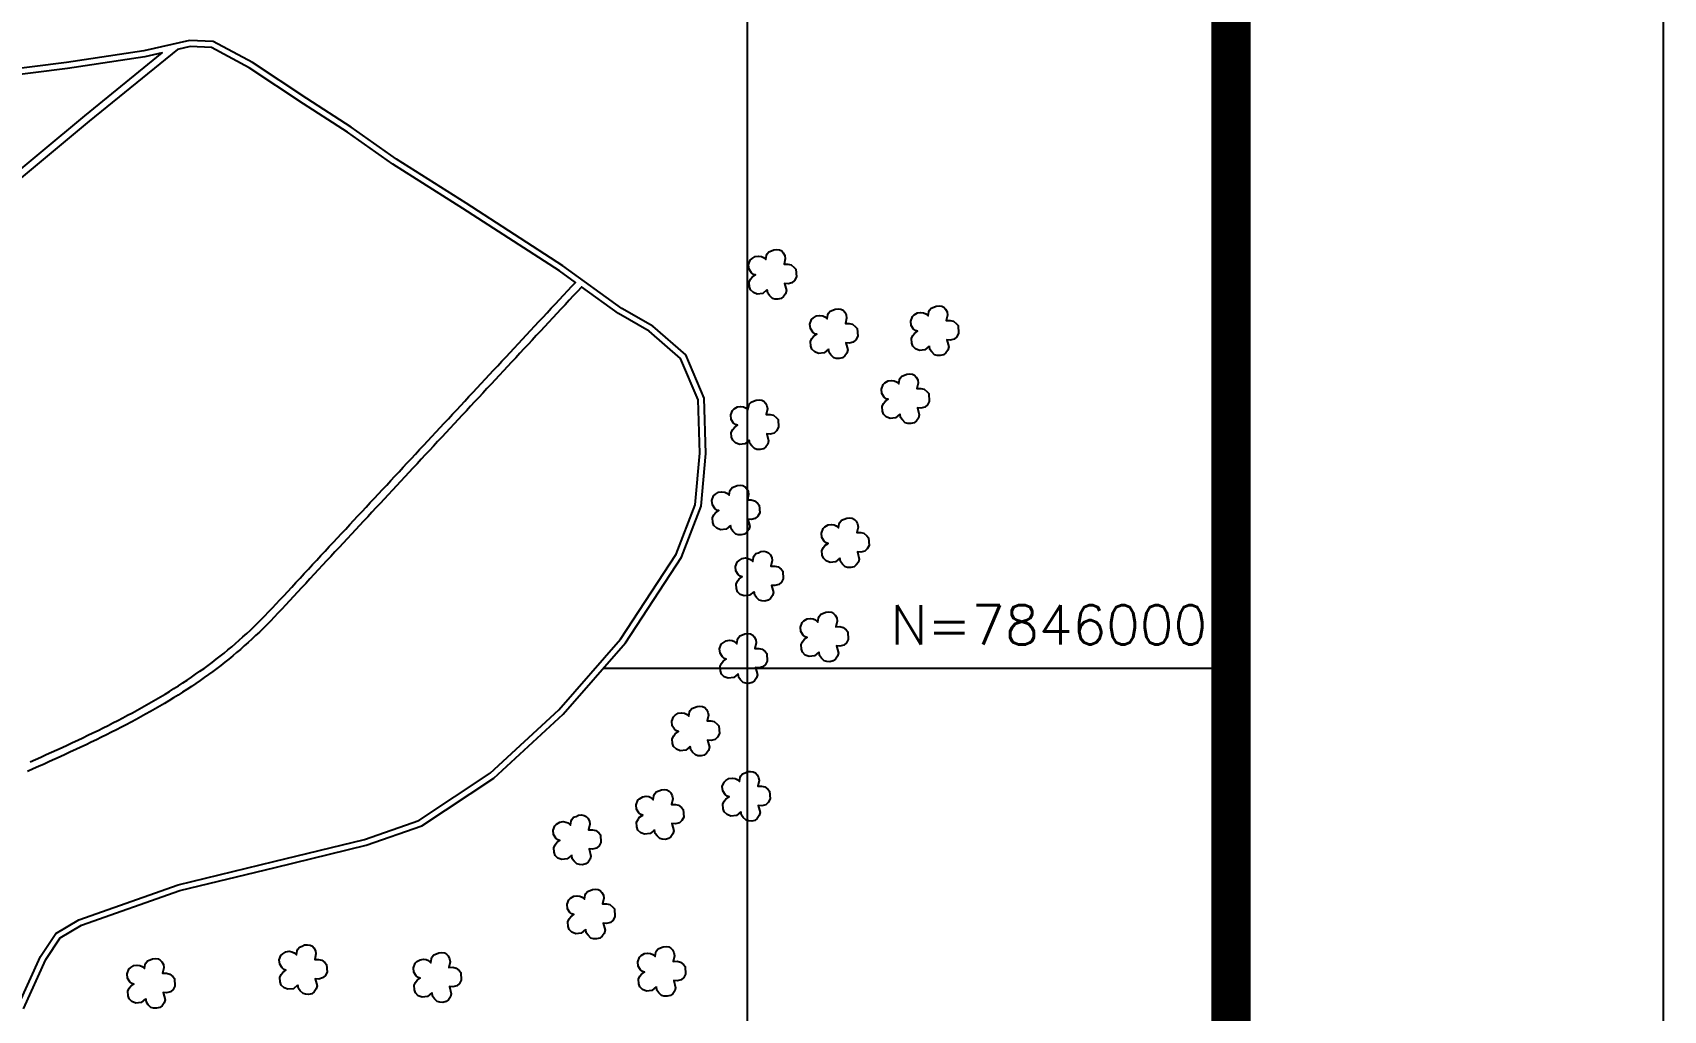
# Model space of a CAD drawing. Extents: x 736225 to 741536, y 7840815 to 7848326.
# Drawn here: x 740582 to 741536, y 7845800 to 7846371 of the extents above; entities that cross this region are included whole.
import ezdxf
from ezdxf.enums import TextEntityAlignment as Align

# ---------------------------------------------------------------- set-up
doc = ezdxf.new("R2010")
doc.units = 0
doc.header["$LTSCALE"] = 0.6
doc.linetypes.add('CONTINUO', pattern=[0])
doc.linetypes.add('LIN0', pattern=[0])
for name, color, linetype in [('0114001311', 1, 'Continuous'), ('0114001311022', 5, 'Continuous'), ('0114001311024', 5, 'Continuous'), ('0114001311025', 5, 'Continuous'), ('_SIMBOLO ARVORE', 118, 'Continuous'), ('MALHA', 8, 'Continuous'), ('TG', 7, 'LIN0')]:
    doc.layers.add(name, color=color, linetype=linetype)
doc.styles.add('AGROCAD', font='romans.shx')

# ---------------------------------------------------------------- blocks, each defined once
blk = doc.blocks.new('coordf')
at = {"layer": 'MALHA', "linetype": 'Continuous', "style": 'AGROCAD'}
blk.add_attdef('COORDF', text='', height=10, dxfattribs=at).set_placement((-6, 6), align=Align.RIGHT)

msp = doc.modelspace()

# ---------------------------------------------------------------- linework, layer by layer
at = {"layer": '0114001311'}
msp.add_lwpolyline([(740576.63, 7845800.79), (740589.72, 7845829.79), (740598.06, 7845842.3), (740610.51, 7845849.68), (740668.1, 7845869.94), (740723.84, 7845883.4), (740776.96, 7845896.47), (740809.47, 7845907.77), (740851.71, 7845935.7), (740892.26, 7845973.09), (740928.63, 7846014.73), (740961.37, 7846064.89), (740972.96, 7846094.7), (740975.64, 7846125.51), (740974.68, 7846157.71), (740963.81, 7846183.09), (740944.65, 7846199.85), (740926.5, 7846210.29), (740891.97, 7846235.21), (740835.41, 7846271.71), (740794.61, 7846297.57), (740768.13, 7846316.26), (740742.25, 7846332.94), (740710.47, 7846353.93), (740687.51, 7846366.25), (740673.7, 7846366.93), (740646.92, 7846360.77), (740601.74, 7846354.01), (740488.87, 7846339.78)], dxfattribs=at)
at = {"layer": '0114001311022'}
msp.add_lwpolyline([(740573.3, 7845802.16), (740586.56, 7845831.54), (740595.52, 7845844.98), (740608.98, 7845852.95), (740667.07, 7845873.4), (740722.99, 7845886.89), (740775.94, 7845899.93), (740807.86, 7845911.02), (740849.48, 7845938.54), (740889.67, 7845975.6), (740925.75, 7846016.91), (740958.15, 7846066.55), (740969.42, 7846095.53), (740972.04, 7846125.61), (740971.1, 7846156.92), (740960.83, 7846180.92), (740942.54, 7846196.91), (740924.54, 7846207.26), (740902.98, 7846222.82), (740902.91, 7846222.75), (740900.5, 7846220.17), (740898.1, 7846217.58), (740895.69, 7846215), (740893.29, 7846212.42), (740890.88, 7846209.84), (740888.48, 7846207.26), (740886.08, 7846204.68), (740883.67, 7846202.1), (740881.27, 7846199.51), (740878.86, 7846196.93), (740876.46, 7846194.35), (740874.05, 7846191.77), (740871.65, 7846189.19), (740869.24, 7846186.61), (740866.84, 7846184.02), (740864.43, 7846181.44), (740862.03, 7846178.86), (740859.63, 7846176.28), (740857.22, 7846173.7), (740854.82, 7846171.12), (740852.41, 7846168.54), (740850.01, 7846165.96), (740847.6, 7846163.38), (740845.2, 7846160.8), (740842.8, 7846158.22), (740840.39, 7846155.64), (740837.99, 7846153.06), (740835.58, 7846150.48), (740833.18, 7846147.9), (740830.77, 7846145.31), (740828.37, 7846142.73), (740825.96, 7846140.15), (740823.56, 7846137.57), (740821.15, 7846134.99), (740818.75, 7846132.41), (740816.34, 7846129.82), (740813.93, 7846127.24), (740811.53, 7846124.66), (740809.12, 7846122.07), (740806.72, 7846119.49), (740804.31, 7846116.91), (740801.9, 7846114.32), (740799.5, 7846111.73), (740797.09, 7846109.15), (740794.68, 7846106.56), (740792.28, 7846103.98), (740789.88, 7846101.4), (740787.48, 7846098.82), (740785.08, 7846096.24), (740782.68, 7846093.66), (740780.28, 7846091.09), (740777.88, 7846088.51), (740775.48, 7846085.94), (740773.09, 7846083.37), (740770.69, 7846080.81), (740768.3, 7846078.24), (740765.9, 7846075.68), (740763.5, 7846073.11), (740761.09, 7846070.53), (740758.67, 7846067.95), (740756.25, 7846065.35), (740753.82, 7846062.75), (740751.37, 7846060.12), (740748.93, 7846057.5), (740746.49, 7846054.86), (740744.04, 7846052.21), (740741.6, 7846049.56), (740739.19, 7846046.94), (740736.79, 7846044.33), (740734.46, 7846041.79), (740732.14, 7846039.28), (740729.86, 7846036.82), (740727.6, 7846034.41), (740725.37, 7846032.06), (740723.17, 7846029.75), (740720.98, 7846027.5), (740718.82, 7846025.31), (740716.66, 7846023.17), (740714.51, 7846021.07), (740712.34, 7846018.99), (740710.15, 7846016.95), (740707.94, 7846014.94), (740705.72, 7846012.95), (740703.48, 7846010.99), (740701.23, 7846009.07), (740698.96, 7846007.17), (740696.67, 7846005.3), (740694.35, 7846003.45), (740692, 7846001.62), (740689.62, 7845999.8), (740687.21, 7845998), (740684.78, 7845996.23), (740682.31, 7845994.46), (740679.82, 7845992.72), (740677.3, 7845990.99), (740674.76, 7845989.28), (740672.19, 7845987.59), (740669.6, 7845985.91), (740666.98, 7845984.25), (740664.34, 7845982.61), (740661.67, 7845980.98), (740658.98, 7845979.37), (740656.27, 7845977.77), (740653.54, 7845976.18), (740650.79, 7845974.61), (740648.01, 7845973.05), (740645.22, 7845971.51), (740642.4, 7845969.98), (740639.56, 7845968.46), (740636.71, 7845966.95), (740633.84, 7845965.46), (740630.94, 7845963.97), (740628.03, 7845962.5), (740625.1, 7845961.03), (740622.15, 7845959.58), (740619.19, 7845958.13), (740616.2, 7845956.69), (740613.2, 7845955.26), (740610.19, 7845953.83), (740607.15, 7845952.41), (740604.1, 7845950.99), (740601.04, 7845949.58), (740597.96, 7845948.18), (740594.86, 7845946.77), (740591.74, 7845945.37), (740588.59, 7845943.96), (740585.4, 7845942.53), (740582.22, 7845941.11), (740579.01, 7845939.68)], dxfattribs=at)
at = {"layer": '0114001311024'}
msp.add_lwpolyline([(740386.46, 7846134.89), (740512.55, 7846239.78), (740612.39, 7846322.76), (740657.74, 7846359.57), (740647.59, 7846357.23), (740602.23, 7846350.44), (740489.38, 7846336.22), (740372.51, 7846317.92), (740234.82, 7846299.83), (740225.27, 7846298.53), (740210.68, 7846255.48), (740184.75, 7846179), (740170.39, 7846124.75), (740137.64, 7845997.03), (740129.89, 7845941.76), (740117.55, 7845905.49), (740132.44, 7845919.33), (740172.4, 7845952.29), (740218.73, 7845993.48), (740255.97, 7846023.13), (740298.29, 7846060.51)], close=True, dxfattribs=at)
at = {"layer": '0114001311025'}
msp.add_lwpolyline([(740580.39, 7845945.22), (740583.57, 7845946.64), (740586.75, 7845948.06), (740589.89, 7845949.47), (740593.01, 7845950.87), (740596.09, 7845952.27), (740599.16, 7845953.67), (740602.21, 7845955.08), (740605.25, 7845956.49), (740608.27, 7845957.9), (740611.27, 7845959.32), (740614.25, 7845960.75), (740617.22, 7845962.18), (740620.17, 7845963.62), (740623.1, 7845965.06), (740626.01, 7845966.52), (740628.9, 7845967.98), (740631.77, 7845969.46), (740634.62, 7845970.94), (740637.45, 7845972.43), (740640.26, 7845973.94), (740643.05, 7845975.46), (740645.82, 7845976.98), (740648.57, 7845978.53), (740651.3, 7845980.08), (740654, 7845981.65), (740656.68, 7845983.23), (740659.34, 7845984.83), (740661.98, 7845986.44), (740664.59, 7845988.06), (740667.17, 7845989.7), (740669.73, 7845991.36), (740672.27, 7845993.03), (740674.78, 7845994.72), (740677.26, 7845996.42), (740679.71, 7845998.14), (740682.14, 7845999.87), (740684.54, 7846001.62), (740686.91, 7846003.39), (740689.25, 7846005.18), (740691.56, 7846006.98), (740693.85, 7846008.8), (740696.1, 7846010.64), (740698.33, 7846012.5), (740700.54, 7846014.4), (740702.74, 7846016.32), (740704.92, 7846018.27), (740707.09, 7846020.26), (740709.25, 7846022.27), (740711.38, 7846024.31), (740713.51, 7846026.37), (740715.63, 7846028.48), (740717.77, 7846030.65), (740719.93, 7846032.87), (740722.11, 7846035.16), (740724.33, 7846037.5), (740726.57, 7846039.89), (740728.84, 7846042.34), (740731.15, 7846044.84), (740733.47, 7846047.37), (740735.87, 7846049.98), (740738.29, 7846052.61), (740740.73, 7846055.26), (740743.19, 7846057.92), (740745.63, 7846060.56), (740748.08, 7846063.19), (740750.53, 7846065.82), (740752.96, 7846068.43), (740755.38, 7846071.02), (740757.8, 7846073.61), (740760.21, 7846076.18), (740762.61, 7846078.75), (740765.01, 7846081.31), (740767.4, 7846083.88), (740769.8, 7846086.44), (740772.19, 7846089.01), (740774.59, 7846091.58), (740776.98, 7846094.15), (740779.38, 7846096.73), (740781.78, 7846099.3), (740784.18, 7846101.88), (740786.58, 7846104.46), (740788.99, 7846107.05), (740791.39, 7846109.63), (740793.79, 7846112.21), (740796.2, 7846114.8), (740798.61, 7846117.39), (740801.02, 7846119.97), (740803.42, 7846122.56), (740805.83, 7846125.14), (740808.24, 7846127.72), (740810.64, 7846130.31), (740813.05, 7846132.89), (740815.45, 7846135.47), (740817.86, 7846138.06), (740820.27, 7846140.64), (740822.67, 7846143.22), (740825.08, 7846145.8), (740827.48, 7846148.38), (740829.89, 7846150.96), (740832.29, 7846153.54), (740834.7, 7846156.12), (740837.1, 7846158.7), (740839.5, 7846161.28), (740841.91, 7846163.86), (740844.31, 7846166.44), (740846.72, 7846169.03), (740849.12, 7846171.61), (740851.52, 7846174.19), (740853.93, 7846176.77), (740856.33, 7846179.35), (740858.74, 7846181.93), (740861.14, 7846184.51), (740863.55, 7846187.09), (740865.95, 7846189.67), (740868.35, 7846192.25), (740870.76, 7846194.84), (740873.16, 7846197.42), (740875.57, 7846200), (740877.97, 7846202.58), (740880.38, 7846205.16), (740882.78, 7846207.74), (740885.19, 7846210.33), (740887.59, 7846212.91), (740890, 7846215.49), (740892.4, 7846218.07), (740894.81, 7846220.65), (740897.21, 7846223.23), (740899.3, 7846225.48), (740889.94, 7846232.23), (740833.47, 7846268.68), (740792.6, 7846294.58), (740766.11, 7846313.28), (740740.28, 7846329.92), (740708.62, 7846350.84), (740686.53, 7846362.69), (740674.02, 7846363.31), (740666.6, 7846361.61), (740614.93, 7846319.67), (740515.11, 7846236.71)], dxfattribs=at)
at = {"layer": '_SIMBOLO ARVORE', "color": 3, "linetype": 'CONTINUO'}
for points in [[(741011.36, 7846221.11, 0), (741008.85, 7846219, 0), (741005.65, 7846218.63, 0), (741003.38, 7846219.52, 0), (741001.76, 7846221.11, 0), (741001.09, 7846222.93, 0), (741000.91, 7846225.61, 0), (741001.79, 7846227.31, 0), (741002.7, 7846228.56, 0), (741004.54, 7846229.81, 0), (741003.37, 7846230.18, 0), (741002.22, 7846231.14, 0), (741000.86, 7846233.28, 0), (741000.62, 7846235.82, 0), (741001.6, 7846238.48, 0), (741002.63, 7846239.43, 0), (741004.5, 7846240.57, 0), (741006.47, 7846240.84, 0), (741008.05, 7846240.61, 0), (741009.29, 7846240.04, 0), (741010.66, 7846238.82, 0), (741011.07, 7846241.15, 0), (741011.42, 7846242.08, 0), (741012.44, 7846243.37, 0), (741013.96, 7846243.93, 0), (741015.44, 7846244.58, 0), (741017.1, 7846244.74, 0), (741018.68, 7846244.51, 0), (741019.96, 7846243.83, 0), (741020.91, 7846242.81, 0), (741021.74, 7846241.16, 0), (741022.07, 7846239.33, 0), (741021.31, 7846236.07, 0), (741023.6, 7846236.11, 0), (741025.49, 7846235.65, 0), (741027.27, 7846234.24, 0), (741028.26, 7846233.11, 0), (741028.52, 7846228.63, 0), (741027.42, 7846226.62, 0), (741025.96, 7846225.28, 0), (741023.66, 7846224.66, 0), (741021.64, 7846224.84, 0), (741022.72, 7846220.65, 0), (741022.23, 7846218.86, 0), (741021.01, 7846217.16, 0), (741019.68, 7846216.09, 0), (741017.78, 7846215.63, 0), (741015.9, 7846215.74, 0), (741014.49, 7846216.14, 0), (741012.88, 7846217.73, 0), (741011.78, 7846219.16, 0), (741011.44, 7846221.33, 0)], [(741047.23, 7846186.43, 0), (741044.72, 7846184.32, 0), (741041.52, 7846183.95, 0), (741039.25, 7846184.84, 0), (741037.63, 7846186.43, 0), (741036.96, 7846188.25, 0), (741036.78, 7846190.93, 0), (741037.65, 7846192.63, 0), (741038.57, 7846193.88, 0), (741040.41, 7846195.13, 0), (741039.24, 7846195.5, 0), (741038.09, 7846196.46, 0), (741036.73, 7846198.6, 0), (741036.48, 7846201.14, 0), (741037.46, 7846203.8, 0), (741038.49, 7846204.75, 0), (741040.37, 7846205.89, 0), (741042.34, 7846206.16, 0), (741043.92, 7846205.93, 0), (741045.16, 7846205.36, 0), (741046.53, 7846204.14, 0), (741046.94, 7846206.47, 0), (741047.28, 7846207.4, 0), (741048.3, 7846208.69, 0), (741049.82, 7846209.25, 0), (741051.3, 7846209.9, 0), (741052.97, 7846210.06, 0), (741054.55, 7846209.83, 0), (741055.83, 7846209.15, 0), (741056.78, 7846208.13, 0), (741057.61, 7846206.48, 0), (741057.94, 7846204.65, 0), (741057.18, 7846201.39, 0), (741059.47, 7846201.43, 0), (741061.36, 7846200.97, 0), (741063.14, 7846199.56, 0), (741064.12, 7846198.43, 0), (741064.39, 7846193.95, 0), (741063.29, 7846191.94, 0), (741061.83, 7846190.6, 0), (741059.53, 7846189.98, 0), (741057.51, 7846190.16, 0), (741058.59, 7846185.97, 0), (741058.09, 7846184.18, 0), (741056.88, 7846182.48, 0), (741055.55, 7846181.41, 0), (741053.65, 7846180.95, 0), (741051.77, 7846181.06, 0), (741050.36, 7846181.46, 0), (741048.75, 7846183.05, 0), (741047.65, 7846184.48, 0), (741047.31, 7846186.65, 0)], [(741106.24, 7846188.2, 0), (741103.73, 7846186.08, 0), (741100.53, 7846185.72, 0), (741098.25, 7846186.6, 0), (741096.64, 7846188.19, 0), (741095.97, 7846190.01, 0), (741095.79, 7846192.69, 0), (741096.66, 7846194.39, 0), (741097.58, 7846195.64, 0), (741099.42, 7846196.89, 0), (741098.25, 7846197.26, 0), (741097.1, 7846198.22, 0), (741095.74, 7846200.36, 0), (741095.49, 7846202.9, 0), (741096.47, 7846205.56, 0), (741097.5, 7846206.51, 0), (741099.38, 7846207.66, 0), (741101.35, 7846207.92, 0), (741102.92, 7846207.69, 0), (741104.17, 7846207.12, 0), (741105.53, 7846205.9, 0), (741105.94, 7846208.23, 0), (741106.29, 7846209.16, 0), (741107.31, 7846210.45, 0), (741108.83, 7846211.01, 0), (741110.31, 7846211.66, 0), (741111.98, 7846211.82, 0), (741113.56, 7846211.59, 0), (741114.84, 7846210.92, 0), (741115.79, 7846209.89, 0), (741116.62, 7846208.24, 0), (741116.95, 7846206.41, 0), (741116.19, 7846203.15, 0), (741118.47, 7846203.19, 0), (741120.36, 7846202.73, 0), (741122.14, 7846201.32, 0), (741123.13, 7846200.19, 0), (741123.4, 7846195.71, 0), (741122.3, 7846193.7, 0), (741120.84, 7846192.36, 0), (741118.54, 7846191.74, 0), (741116.52, 7846191.92, 0), (741117.6, 7846187.73, 0), (741117.1, 7846185.94, 0), (741115.89, 7846184.24, 0), (741114.56, 7846183.17, 0), (741112.66, 7846182.71, 0), (741110.78, 7846182.82, 0), (741109.37, 7846183.22, 0), (741107.75, 7846184.81, 0), (741106.66, 7846186.24, 0), (741106.32, 7846188.41, 0)], [(741089.09, 7846148.44, 0), (741086.57, 7846146.33, 0), (741083.38, 7846145.96, 0), (741081.1, 7846146.84, 0), (741079.48, 7846148.43, 0), (741078.82, 7846150.25, 0), (741078.64, 7846152.93, 0), (741079.51, 7846154.63, 0), (741080.43, 7846155.88, 0), (741082.27, 7846157.13, 0), (741081.1, 7846157.5, 0), (741079.94, 7846158.46, 0), (741078.58, 7846160.6, 0), (741078.34, 7846163.15, 0), (741079.32, 7846165.8, 0), (741080.35, 7846166.75, 0), (741082.22, 7846167.9, 0), (741084.19, 7846168.16, 0), (741085.77, 7846167.93, 0), (741087.02, 7846167.36, 0), (741088.38, 7846166.14, 0), (741088.79, 7846168.47, 0), (741089.14, 7846169.4, 0), (741090.16, 7846170.69, 0), (741091.68, 7846171.25, 0), (741093.16, 7846171.91, 0), (741094.83, 7846172.06, 0), (741096.4, 7846171.83, 0), (741097.68, 7846171.16, 0), (741098.63, 7846170.13, 0), (741099.47, 7846168.48, 0), (741099.79, 7846166.65, 0), (741099.04, 7846163.39, 0), (741101.32, 7846163.43, 0), (741103.21, 7846162.98, 0), (741104.99, 7846161.56, 0), (741105.98, 7846160.44, 0), (741106.25, 7846155.95, 0), (741105.15, 7846153.94, 0), (741103.68, 7846152.6, 0), (741101.38, 7846151.98, 0), (741099.36, 7846152.16, 0), (741100.44, 7846147.97, 0), (741099.95, 7846146.18, 0), (741098.74, 7846144.48, 0), (741097.4, 7846143.42, 0), (741095.51, 7846142.95, 0), (741093.63, 7846143.06, 0), (741092.22, 7846143.46, 0), (741090.6, 7846145.05, 0), (741089.5, 7846146.48, 0), (741089.17, 7846148.65, 0)], [(741000.95, 7846133.26, 0), (740998.44, 7846131.15, 0), (740995.24, 7846130.78, 0), (740992.96, 7846131.66, 0), (740991.35, 7846133.25, 0), (740990.68, 7846135.07, 0), (740990.5, 7846137.76, 0), (740991.37, 7846139.45, 0), (740992.29, 7846140.71, 0), (740994.13, 7846141.95, 0), (740992.96, 7846142.33, 0), (740991.81, 7846143.28, 0), (740990.45, 7846145.42, 0), (740990.2, 7846147.97, 0), (740991.18, 7846150.62, 0), (740992.21, 7846151.57, 0), (740994.09, 7846152.72, 0), (740996.06, 7846152.98, 0), (740997.64, 7846152.76, 0), (740998.88, 7846152.18, 0), (741000.25, 7846150.96, 0), (741000.66, 7846153.29, 0), (741001, 7846154.22, 0), (741002.02, 7846155.51, 0), (741003.54, 7846156.07, 0), (741005.02, 7846156.73, 0), (741006.69, 7846156.88, 0), (741008.27, 7846156.66, 0), (741009.55, 7846155.98, 0), (741010.5, 7846154.95, 0), (741011.33, 7846153.31, 0), (741011.66, 7846151.48, 0), (741010.9, 7846148.22, 0), (741013.18, 7846148.25, 0), (741015.07, 7846147.8, 0), (741016.86, 7846146.39, 0), (741017.84, 7846145.26, 0), (741018.11, 7846140.77, 0), (741017.01, 7846138.76, 0), (741015.55, 7846137.42, 0), (741013.25, 7846136.81, 0), (741011.23, 7846136.98, 0), (741012.31, 7846132.79, 0), (741011.81, 7846131.01, 0), (741010.6, 7846129.3, 0), (741009.27, 7846128.24, 0), (741007.37, 7846127.77, 0), (741005.49, 7846127.89, 0), (741004.08, 7846128.29, 0), (741002.47, 7846129.87, 0), (741001.37, 7846131.3, 0), (741001.03, 7846133.47, 0)], [(740989.93, 7846083.35, 0), (740987.41, 7846081.24, 0), (740984.22, 7846080.87, 0), (740981.94, 7846081.76, 0), (740980.32, 7846083.34, 0), (740979.66, 7846085.16, 0), (740979.48, 7846087.85, 0), (740980.35, 7846089.54, 0), (740981.27, 7846090.8, 0), (740983.11, 7846092.05, 0), (740981.93, 7846092.42, 0), (740980.78, 7846093.37, 0), (740979.42, 7846095.51, 0), (740979.18, 7846098.06, 0), (740980.16, 7846100.71, 0), (740981.19, 7846101.66, 0), (740983.06, 7846102.81, 0), (740985.03, 7846103.08, 0), (740986.61, 7846102.85, 0), (740987.86, 7846102.27, 0), (740989.22, 7846101.06, 0), (740989.63, 7846103.38, 0), (740989.98, 7846104.31, 0), (740991, 7846105.61, 0), (740992.52, 7846106.16, 0), (740994, 7846106.82, 0), (740995.67, 7846106.97, 0), (740997.24, 7846106.75, 0), (740998.52, 7846106.07, 0), (740999.47, 7846105.04, 0), (741000.31, 7846103.4, 0), (741000.63, 7846101.57, 0), (740999.88, 7846098.31, 0), (741002.16, 7846098.35, 0), (741004.05, 7846097.89, 0), (741005.83, 7846096.48, 0), (741006.82, 7846095.35, 0), (741007.09, 7846090.86, 0), (741005.98, 7846088.85, 0), (741004.52, 7846087.51, 0), (741002.22, 7846086.9, 0), (741000.2, 7846087.08, 0), (741001.28, 7846082.89, 0), (741000.79, 7846081.1, 0), (740999.58, 7846079.39, 0), (740998.24, 7846078.33, 0), (740996.35, 7846077.86, 0), (740994.47, 7846077.98, 0), (740993.06, 7846078.38, 0), (740991.44, 7846079.97, 0), (740990.34, 7846081.4, 0), (740990, 7846083.57, 0)], [(741053.92, 7846064.26, 0), (741051.41, 7846062.15, 0), (741048.21, 7846061.78, 0), (741045.93, 7846062.66, 0), (741044.32, 7846064.25, 0), (741043.65, 7846066.07, 0), (741043.47, 7846068.76, 0), (741044.34, 7846070.45, 0), (741045.26, 7846071.71, 0), (741047.1, 7846072.95, 0), (741045.93, 7846073.33, 0), (741044.77, 7846074.28, 0), (741043.42, 7846076.42, 0), (741043.17, 7846078.97, 0), (741044.15, 7846081.62, 0), (741045.18, 7846082.57, 0), (741047.06, 7846083.72, 0), (741049.03, 7846083.98, 0), (741050.6, 7846083.76, 0), (741051.85, 7846083.18, 0), (741053.21, 7846081.96, 0), (741053.62, 7846084.29, 0), (741053.97, 7846085.22, 0), (741054.99, 7846086.51, 0), (741056.51, 7846087.07, 0), (741057.99, 7846087.73, 0), (741059.66, 7846087.88, 0), (741061.23, 7846087.66, 0), (741062.52, 7846086.98, 0), (741063.47, 7846085.95, 0), (741064.3, 7846084.31, 0), (741064.63, 7846082.48, 0), (741063.87, 7846079.22, 0), (741066.15, 7846079.25, 0), (741068.04, 7846078.8, 0), (741069.82, 7846077.39, 0), (741070.81, 7846076.26, 0), (741071.08, 7846071.77, 0), (741069.98, 7846069.76, 0), (741068.52, 7846068.42, 0), (741066.22, 7846067.81, 0), (741064.2, 7846067.99, 0), (741065.28, 7846063.79, 0), (741064.78, 7846062.01, 0), (741063.57, 7846060.3, 0), (741062.24, 7846059.24, 0), (741060.34, 7846058.77, 0), (741058.46, 7846058.89, 0), (741057.05, 7846059.29, 0), (741055.43, 7846060.87, 0), (741054.33, 7846062.3, 0), (741054, 7846064.48, 0)], [(741003.73, 7846044.68, 0), (741001.22, 7846042.57, 0), (740998.02, 7846042.2, 0), (740995.75, 7846043.08, 0), (740994.13, 7846044.67, 0), (740993.46, 7846046.49, 0), (740993.28, 7846049.17, 0), (740994.15, 7846050.87, 0), (740995.07, 7846052.12, 0), (740996.91, 7846053.37, 0), (740995.74, 7846053.75, 0), (740994.59, 7846054.7, 0), (740993.23, 7846056.84, 0), (740992.98, 7846059.39, 0), (740993.96, 7846062.04, 0), (740994.99, 7846062.99, 0), (740996.87, 7846064.14, 0), (740998.84, 7846064.4, 0), (741000.42, 7846064.18, 0), (741001.66, 7846063.6, 0), (741003.03, 7846062.38, 0), (741003.44, 7846064.71, 0), (741003.78, 7846065.64, 0), (741004.8, 7846066.93, 0), (741006.32, 7846067.49, 0), (741007.8, 7846068.15, 0), (741009.47, 7846068.3, 0), (741011.05, 7846068.07, 0), (741012.33, 7846067.4, 0), (741013.28, 7846066.37, 0), (741014.11, 7846064.73, 0), (741014.44, 7846062.9, 0), (741013.68, 7846059.64, 0), (741015.97, 7846059.67, 0), (741017.86, 7846059.22, 0), (741019.64, 7846057.81, 0), (741020.62, 7846056.68, 0), (741020.89, 7846052.19, 0), (741019.79, 7846050.18, 0), (741018.33, 7846048.84, 0), (741016.03, 7846048.23, 0), (741014.01, 7846048.4, 0), (741015.09, 7846044.21, 0), (741014.59, 7846042.43, 0), (741013.38, 7846040.72, 0), (741012.05, 7846039.66, 0), (741010.15, 7846039.19, 0), (741008.27, 7846039.3, 0), (741006.86, 7846039.7, 0), (741005.25, 7846041.29, 0), (741004.15, 7846042.72, 0), (741003.81, 7846044.89, 0)], [(741041.73, 7846009.27, 0), (741039.22, 7846007.16, 0), (741036.02, 7846006.79, 0), (741033.74, 7846007.67, 0), (741032.13, 7846009.26, 0), (741031.46, 7846011.08, 0), (741031.28, 7846013.77, 0), (741032.15, 7846015.46, 0), (741033.07, 7846016.72, 0), (741034.91, 7846017.96, 0), (741033.74, 7846018.34, 0), (741032.58, 7846019.29, 0), (741031.23, 7846021.43, 0), (741030.98, 7846023.98, 0), (741031.96, 7846026.63, 0), (741032.99, 7846027.58, 0), (741034.87, 7846028.73, 0), (741036.84, 7846028.99, 0), (741038.41, 7846028.77, 0), (741039.66, 7846028.19, 0), (741041.02, 7846026.97, 0), (741041.43, 7846029.3, 0), (741041.78, 7846030.23, 0), (741042.8, 7846031.52, 0), (741044.32, 7846032.08, 0), (741045.8, 7846032.74, 0), (741047.47, 7846032.89, 0), (741049.04, 7846032.66, 0), (741050.33, 7846031.99, 0), (741051.28, 7846030.96, 0), (741052.11, 7846029.32, 0), (741052.44, 7846027.49, 0), (741051.68, 7846024.23, 0), (741053.96, 7846024.26, 0), (741055.85, 7846023.81, 0), (741057.63, 7846022.4, 0), (741058.62, 7846021.27, 0), (741058.89, 7846016.78, 0), (741057.79, 7846014.77, 0), (741056.33, 7846013.43, 0), (741054.02, 7846012.82, 0), (741052.01, 7846012.99, 0), (741053.08, 7846008.8, 0), (741052.59, 7846007.02, 0), (741051.38, 7846005.31, 0), (741050.05, 7846004.25, 0), (741048.15, 7846003.78, 0), (741046.27, 7846003.89, 0), (741044.86, 7846004.29, 0), (741043.24, 7846005.88, 0), (741042.14, 7846007.31, 0), (741041.81, 7846009.48, 0)], [(740994.39, 7845996.57, 0), (740991.88, 7845994.46, 0), (740988.68, 7845994.09, 0), (740986.4, 7845994.98, 0), (740984.79, 7845996.57, 0), (740984.12, 7845998.39, 0), (740983.94, 7846001.07, 0), (740984.81, 7846002.77, 0), (740985.73, 7846004.02, 0), (740987.57, 7846005.27, 0), (740986.4, 7846005.64, 0), (740985.25, 7846006.6, 0), (740983.89, 7846008.74, 0), (740983.64, 7846011.28, 0), (740984.62, 7846013.94, 0), (740985.65, 7846014.89, 0), (740987.53, 7846016.03, 0), (740989.5, 7846016.3, 0), (740991.07, 7846016.07, 0), (740992.32, 7846015.5, 0), (740993.69, 7846014.28, 0), (740994.09, 7846016.61, 0), (740994.44, 7846017.54, 0), (740995.46, 7846018.83, 0), (740996.98, 7846019.39, 0), (740998.46, 7846020.04, 0), (741000.13, 7846020.2, 0), (741001.71, 7846019.97, 0), (741002.99, 7846019.29, 0), (741003.94, 7846018.27, 0), (741004.77, 7846016.62, 0), (741005.1, 7846014.79, 0), (741004.34, 7846011.53, 0), (741006.62, 7846011.57, 0), (741008.51, 7846011.11, 0), (741010.29, 7846009.7, 0), (741011.28, 7846008.57, 0), (741011.55, 7846004.09, 0), (741010.45, 7846002.08, 0), (741008.99, 7846000.74, 0), (741006.69, 7846000.12, 0), (741004.67, 7846000.3, 0), (741005.75, 7845996.11, 0), (741005.25, 7845994.32, 0), (741004.04, 7845992.62, 0), (741002.71, 7845991.55, 0), (741000.81, 7845991.09, 0), (740998.93, 7845991.2, 0), (740997.52, 7845991.6, 0), (740995.9, 7845993.19, 0), (740994.81, 7845994.62, 0), (740994.47, 7845996.79, 0)], [(740966.37, 7845954.22, 0), (740963.85, 7845952.1, 0), (740960.66, 7845951.74, 0), (740958.38, 7845952.62, 0), (740956.76, 7845954.21, 0), (740956.1, 7845956.03, 0), (740955.92, 7845958.71, 0), (740956.79, 7845960.41, 0), (740957.71, 7845961.66, 0), (740959.54, 7845962.91, 0), (740958.37, 7845963.28, 0), (740957.22, 7845964.24, 0), (740955.86, 7845966.38, 0), (740955.62, 7845968.92, 0), (740956.6, 7845971.58, 0), (740957.63, 7845972.53, 0), (740959.5, 7845973.68, 0), (740961.47, 7845973.94, 0), (740963.05, 7845973.71, 0), (740964.29, 7845973.14, 0), (740965.66, 7845971.92, 0), (740966.07, 7845974.25, 0), (740966.42, 7845975.18, 0), (740967.44, 7845976.47, 0), (740968.96, 7845977.03, 0), (740970.44, 7845977.68, 0), (740972.1, 7845977.84, 0), (740973.68, 7845977.61, 0), (740974.96, 7845976.94, 0), (740975.91, 7845975.91, 0), (740976.75, 7845974.26, 0), (740977.07, 7845972.43, 0), (740976.31, 7845969.17, 0), (740978.6, 7845969.21, 0), (740980.49, 7845968.75, 0), (740982.27, 7845967.34, 0), (740983.26, 7845966.21, 0), (740983.53, 7845961.73, 0), (740982.42, 7845959.72, 0), (740980.96, 7845958.38, 0), (740978.66, 7845957.76, 0), (740976.64, 7845957.94, 0), (740977.72, 7845953.75, 0), (740977.23, 7845951.96, 0), (740976.01, 7845950.26, 0), (740974.68, 7845949.19, 0), (740972.78, 7845948.73, 0), (740970.91, 7845948.84, 0), (740969.5, 7845949.24, 0), (740967.88, 7845950.83, 0), (740966.78, 7845952.26, 0), (740966.44, 7845954.43, 0)], [(740995.99, 7845916.04, 0), (740993.48, 7845913.93, 0), (740990.28, 7845913.56, 0), (740988, 7845914.45, 0), (740986.39, 7845916.03, 0), (740985.72, 7845917.85, 0), (740985.54, 7845920.54, 0), (740986.41, 7845922.23, 0), (740987.33, 7845923.49, 0), (740989.17, 7845924.74, 0), (740988, 7845925.11, 0), (740986.84, 7845926.06, 0), (740985.49, 7845928.2, 0), (740985.24, 7845930.75, 0), (740986.22, 7845933.4, 0), (740987.25, 7845934.35, 0), (740989.13, 7845935.5, 0), (740991.1, 7845935.76, 0), (740992.67, 7845935.54, 0), (740993.92, 7845934.96, 0), (740995.28, 7845933.74, 0), (740995.69, 7845936.07, 0), (740996.04, 7845937, 0), (740997.06, 7845938.29, 0), (740998.58, 7845938.85, 0), (741000.06, 7845939.51, 0), (741001.73, 7845939.66, 0), (741003.3, 7845939.44, 0), (741004.59, 7845938.76, 0), (741005.54, 7845937.73, 0), (741006.37, 7845936.09, 0), (741006.7, 7845934.26, 0), (741005.94, 7845931, 0), (741008.22, 7845931.03, 0), (741010.11, 7845930.58, 0), (741011.89, 7845929.17, 0), (741012.88, 7845928.04, 0), (741013.15, 7845923.55, 0), (741012.05, 7845921.54, 0), (741010.59, 7845920.2, 0), (741008.28, 7845919.59, 0), (741006.27, 7845919.77, 0), (741007.34, 7845915.57, 0), (741006.85, 7845913.79, 0), (741005.64, 7845912.08, 0), (741004.31, 7845911.02, 0), (741002.41, 7845910.55, 0), (741000.53, 7845910.67, 0), (740999.12, 7845911.07, 0), (740997.5, 7845912.65, 0), (740996.4, 7845914.09, 0), (740996.07, 7845916.26, 0)], [(740945.53, 7845905.39, 0), (740943.01, 7845903.28, 0), (740939.82, 7845902.91, 0), (740937.54, 7845903.8, 0), (740935.92, 7845905.39, 0), (740935.26, 7845907.21, 0), (740935.08, 7845909.89, 0), (740935.95, 7845911.59, 0), (740936.87, 7845912.84, 0), (740938.71, 7845914.09, 0), (740937.53, 7845914.46, 0), (740936.38, 7845915.42, 0), (740935.02, 7845917.56, 0), (740934.78, 7845920.1, 0), (740935.76, 7845922.76, 0), (740936.79, 7845923.71, 0), (740938.66, 7845924.85, 0), (740940.63, 7845925.12, 0), (740942.21, 7845924.89, 0), (740943.46, 7845924.32, 0), (740944.82, 7845923.1, 0), (740945.23, 7845925.43, 0), (740945.58, 7845926.36, 0), (740946.6, 7845927.65, 0), (740948.12, 7845928.21, 0), (740949.6, 7845928.86, 0), (740951.27, 7845929.02, 0), (740952.84, 7845928.79, 0), (740954.12, 7845928.11, 0), (740955.07, 7845927.09, 0), (740955.91, 7845925.44, 0), (740956.23, 7845923.61, 0), (740955.48, 7845920.35, 0), (740957.76, 7845920.39, 0), (740959.65, 7845919.93, 0), (740961.43, 7845918.52, 0), (740962.42, 7845917.39, 0), (740962.69, 7845912.9, 0), (740961.59, 7845910.9, 0), (740960.12, 7845909.56, 0), (740957.82, 7845908.94, 0), (740955.8, 7845909.12, 0), (740956.88, 7845904.93, 0), (740956.39, 7845903.14, 0), (740955.18, 7845901.44, 0), (740953.84, 7845900.37, 0), (740951.95, 7845899.91, 0), (740950.07, 7845900.02, 0), (740948.66, 7845900.42, 0), (740947.04, 7845902.01, 0), (740945.94, 7845903.44, 0), (740945.61, 7845905.61, 0)], [(740897.09, 7845890.57, 0), (740894.58, 7845888.46, 0), (740891.38, 7845888.09, 0), (740889.1, 7845888.98, 0), (740887.49, 7845890.56, 0), (740886.82, 7845892.38, 0), (740886.64, 7845895.07, 0), (740887.51, 7845896.76, 0), (740888.43, 7845898.02, 0), (740890.27, 7845899.27, 0), (740889.1, 7845899.64, 0), (740887.94, 7845900.59, 0), (740886.59, 7845902.73, 0), (740886.34, 7845905.28, 0), (740887.32, 7845907.93, 0), (740888.35, 7845908.88, 0), (740890.23, 7845910.03, 0), (740892.2, 7845910.29, 0), (740893.77, 7845910.07, 0), (740895.02, 7845909.49, 0), (740896.38, 7845908.27, 0), (740896.79, 7845910.6, 0), (740897.14, 7845911.53, 0), (740898.16, 7845912.83, 0), (740899.68, 7845913.38, 0), (740901.16, 7845914.04, 0), (740902.83, 7845914.19, 0), (740904.4, 7845913.97, 0), (740905.69, 7845913.29, 0), (740906.64, 7845912.26, 0), (740907.47, 7845910.62, 0), (740907.8, 7845908.79, 0), (740907.04, 7845905.53, 0), (740909.32, 7845905.56, 0), (740911.21, 7845905.11, 0), (740912.99, 7845903.7, 0), (740913.98, 7845902.57, 0), (740914.25, 7845898.08, 0), (740913.15, 7845896.07, 0), (740911.69, 7845894.73, 0), (740909.38, 7845894.12, 0), (740907.37, 7845894.3, 0), (740908.44, 7845890.1, 0), (740907.95, 7845888.32, 0), (740906.74, 7845886.61, 0), (740905.41, 7845885.55, 0), (740903.51, 7845885.08, 0), (740901.63, 7845885.2, 0), (740900.22, 7845885.6, 0), (740898.6, 7845887.18, 0), (740897.5, 7845888.62, 0), (740897.17, 7845890.79, 0)], [(740905.29, 7845847.24, 0), (740902.77, 7845845.13, 0), (740899.58, 7845844.76, 0), (740897.3, 7845845.65, 0), (740895.68, 7845847.23, 0), (740895.02, 7845849.05, 0), (740894.84, 7845851.74, 0), (740895.71, 7845853.43, 0), (740896.63, 7845854.69, 0), (740898.46, 7845855.93, 0), (740897.29, 7845856.31, 0), (740896.14, 7845857.26, 0), (740894.78, 7845859.4, 0), (740894.54, 7845861.95, 0), (740895.52, 7845864.6, 0), (740896.55, 7845865.55, 0), (740898.42, 7845866.7, 0), (740900.39, 7845866.96, 0), (740901.97, 7845866.74, 0), (740903.21, 7845866.16, 0), (740904.58, 7845864.94, 0), (740904.99, 7845867.27, 0), (740905.34, 7845868.2, 0), (740906.36, 7845869.49, 0), (740907.88, 7845870.05, 0), (740909.36, 7845870.71, 0), (740911.02, 7845870.86, 0), (740912.6, 7845870.64, 0), (740913.88, 7845869.96, 0), (740914.83, 7845868.93, 0), (740915.67, 7845867.29, 0), (740915.99, 7845865.46, 0), (740915.23, 7845862.2, 0), (740917.52, 7845862.23, 0), (740919.41, 7845861.78, 0), (740921.19, 7845860.37, 0), (740922.18, 7845859.24, 0), (740922.45, 7845854.75, 0), (740921.34, 7845852.74, 0), (740919.88, 7845851.4, 0), (740917.58, 7845850.79, 0), (740915.56, 7845850.97, 0), (740916.64, 7845846.77, 0), (740916.15, 7845844.99, 0), (740914.93, 7845843.28, 0), (740913.6, 7845842.22, 0), (740911.71, 7845841.75, 0), (740909.83, 7845841.87, 0), (740908.42, 7845842.27, 0), (740906.8, 7845843.85, 0), (740905.7, 7845845.29, 0), (740905.36, 7845847.46, 0)], [(740736.91, 7845814.75, 0), (740734.39, 7845812.64, 0), (740731.2, 7845812.27, 0), (740728.92, 7845813.16, 0), (740727.3, 7845814.74, 0), (740726.64, 7845816.56, 0), (740726.46, 7845819.25, 0), (740727.33, 7845820.95, 0), (740728.25, 7845822.2, 0), (740730.08, 7845823.45, 0), (740728.91, 7845823.82, 0), (740727.76, 7845824.77, 0), (740726.4, 7845826.91, 0), (740726.16, 7845829.46, 0), (740727.14, 7845832.11, 0), (740728.17, 7845833.07, 0), (740730.04, 7845834.21, 0), (740732.01, 7845834.48, 0), (740733.59, 7845834.25, 0), (740734.83, 7845833.68, 0), (740736.2, 7845832.46, 0), (740736.61, 7845834.79, 0), (740736.96, 7845835.72, 0), (740737.98, 7845837.01, 0), (740739.5, 7845837.56, 0), (740740.98, 7845838.22, 0), (740742.64, 7845838.37, 0), (740744.22, 7845838.15, 0), (740745.5, 7845837.47, 0), (740746.45, 7845836.45, 0), (740747.29, 7845834.8, 0), (740747.61, 7845832.97, 0), (740746.86, 7845829.71, 0), (740749.14, 7845829.75, 0), (740751.03, 7845829.29, 0), (740752.81, 7845827.88, 0), (740753.8, 7845826.75, 0), (740754.07, 7845822.26, 0), (740752.96, 7845820.25, 0), (740751.5, 7845818.92, 0), (740749.2, 7845818.3, 0), (740747.18, 7845818.48, 0), (740748.26, 7845814.29, 0), (740747.77, 7845812.5, 0), (740746.56, 7845810.79, 0), (740745.22, 7845809.73, 0), (740743.33, 7845809.27, 0), (740741.45, 7845809.38, 0), (740740.04, 7845809.78, 0), (740738.42, 7845811.37, 0), (740737.32, 7845812.8, 0), (740736.98, 7845814.97, 0)], [(740815.41, 7845810.14, 0), (740812.9, 7845808.03, 0), (740809.7, 7845807.66, 0), (740807.43, 7845808.54, 0), (740805.81, 7845810.13, 0), (740805.14, 7845811.95, 0), (740804.96, 7845814.64, 0), (740805.83, 7845816.33, 0), (740806.75, 7845817.59, 0), (740808.59, 7845818.83, 0), (740807.42, 7845819.21, 0), (740806.27, 7845820.16, 0), (740804.91, 7845822.3, 0), (740804.66, 7845824.85, 0), (740805.64, 7845827.5, 0), (740806.67, 7845828.45, 0), (740808.55, 7845829.6, 0), (740810.52, 7845829.86, 0), (740812.1, 7845829.64, 0), (740813.34, 7845829.06, 0), (740814.71, 7845827.84, 0), (740815.12, 7845830.17, 0), (740815.46, 7845831.1, 0), (740816.48, 7845832.39, 0), (740818, 7845832.95, 0), (740819.49, 7845833.61, 0), (740821.15, 7845833.76, 0), (740822.73, 7845833.54, 0), (740824.01, 7845832.86, 0), (740824.96, 7845831.83, 0), (740825.79, 7845830.19, 0), (740826.12, 7845828.36, 0), (740825.36, 7845825.1, 0), (740827.65, 7845825.13, 0), (740829.54, 7845824.68, 0), (740831.32, 7845823.27, 0), (740832.3, 7845822.14, 0), (740832.57, 7845817.65, 0), (740831.47, 7845815.64, 0), (740830.01, 7845814.3, 0), (740827.71, 7845813.69, 0), (740825.69, 7845813.86, 0), (740826.77, 7845809.67, 0), (740826.27, 7845807.89, 0), (740825.06, 7845806.18, 0), (740823.73, 7845805.12, 0), (740821.83, 7845804.65, 0), (740819.95, 7845804.77, 0), (740818.54, 7845805.17, 0), (740816.93, 7845806.75, 0), (740815.83, 7845808.18, 0), (740815.49, 7845810.35, 0)], [(740946.59, 7845813.67, 0), (740944.08, 7845811.56, 0), (740940.88, 7845811.19, 0), (740938.6, 7845812.08, 0), (740936.99, 7845813.66, 0), (740936.32, 7845815.48, 0), (740936.14, 7845818.17, 0), (740937.01, 7845819.87, 0), (740937.93, 7845821.12, 0), (740939.77, 7845822.37, 0), (740938.6, 7845822.74, 0), (740937.44, 7845823.69, 0), (740936.09, 7845825.83, 0), (740935.84, 7845828.38, 0), (740936.82, 7845831.03, 0), (740937.85, 7845831.99, 0), (740939.73, 7845833.13, 0), (740941.7, 7845833.4, 0), (740943.27, 7845833.17, 0), (740944.52, 7845832.59, 0), (740945.88, 7845831.38, 0), (740946.29, 7845833.7, 0), (740946.64, 7845834.63, 0), (740947.66, 7845835.93, 0), (740949.18, 7845836.48, 0), (740950.66, 7845837.14, 0), (740952.33, 7845837.29, 0), (740953.9, 7845837.07, 0), (740955.19, 7845836.39, 0), (740956.14, 7845835.36, 0), (740956.97, 7845833.72, 0), (740957.3, 7845831.89, 0), (740956.54, 7845828.63, 0), (740958.82, 7845828.67, 0), (740960.71, 7845828.21, 0), (740962.49, 7845826.8, 0), (740963.48, 7845825.67, 0), (740963.75, 7845821.18, 0), (740962.65, 7845819.17, 0), (740961.19, 7845817.83, 0), (740958.89, 7845817.22, 0), (740956.87, 7845817.4, 0), (740957.95, 7845813.21, 0), (740957.45, 7845811.42, 0), (740956.24, 7845809.71, 0), (740954.91, 7845808.65, 0), (740953.01, 7845808.19, 0), (740951.13, 7845808.3, 0), (740949.72, 7845808.7, 0), (740948.1, 7845810.29, 0), (740947, 7845811.72, 0), (740946.67, 7845813.89, 0)], [(740648.01, 7845806.68, 0), (740645.49, 7845804.57, 0), (740642.3, 7845804.2, 0), (740640.02, 7845805.08, 0), (740638.41, 7845806.67, 0), (740637.74, 7845808.49, 0), (740637.56, 7845811.18, 0), (740638.43, 7845812.87, 0), (740639.35, 7845814.13, 0), (740641.19, 7845815.37, 0), (740640.02, 7845815.75, 0), (740638.86, 7845816.7, 0), (740637.5, 7845818.84, 0), (740637.26, 7845821.39, 0), (740638.24, 7845824.04, 0), (740639.27, 7845824.99, 0), (740641.15, 7845826.14, 0), (740643.12, 7845826.4, 0), (740644.69, 7845826.18, 0), (740645.94, 7845825.6, 0), (740647.3, 7845824.38, 0), (740647.71, 7845826.71, 0), (740648.06, 7845827.64, 0), (740649.08, 7845828.93, 0), (740650.6, 7845829.49, 0), (740652.08, 7845830.15, 0), (740653.75, 7845830.3, 0), (740655.32, 7845830.07, 0), (740656.6, 7845829.4, 0), (740657.56, 7845828.37, 0), (740658.39, 7845826.73, 0), (740658.71, 7845824.9, 0), (740657.96, 7845821.64, 0), (740660.24, 7845821.67, 0), (740662.13, 7845821.22, 0), (740663.91, 7845819.81, 0), (740664.9, 7845818.68, 0), (740665.17, 7845814.19, 0), (740664.07, 7845812.18, 0), (740662.6, 7845810.84, 0), (740660.3, 7845810.23, 0), (740658.29, 7845810.4, 0), (740659.36, 7845806.21, 0), (740658.87, 7845804.43, 0), (740657.66, 7845802.72, 0), (740656.32, 7845801.66, 0), (740654.43, 7845801.19, 0), (740652.55, 7845801.3, 0), (740651.14, 7845801.71, 0), (740649.52, 7845803.29, 0), (740648.42, 7845804.72, 0), (740648.09, 7845806.89, 0)]]:
    msp.add_polyline3d(points, dxfattribs=at)
at = {"layer": 'MALHA'}
for points in [[(741000, 7841582.21), (741000, 7848073.29)], [(740915.76, 7846000), (741282.64, 7846000)]]:
    msp.add_lwpolyline(points, dxfattribs=at)
at = {"layer": 'TG', "color": 174, "linetype": 'LIN0', "flags": 128}
msp.add_lwpolyline([(741535.53, 7840815.16), (741535.54, 7848326.19), (736224.71, 7848326.19), (736224.71, 7840815.17)], close=True, dxfattribs=at)
at = {"layer": 'TG', "color": 174, "linetype": 'LIN0', "const_width": 22.98, "flags": 128}
msp.add_lwpolyline([(741282.64, 7841068.06), (741282.64, 7848073.29), (736477.61, 7848073.29), (736477.6, 7841068.06)], close=True, dxfattribs=at)

# ---------------------------------------------------------------- block references
at = {"layer": 'MALHA'}
ref = msp.add_blockref('coordf', (741282.64, 7846000), dxfattribs=dict(at, xscale=2.3, yscale=2.3, zscale=2.3))
ref.add_attrib('COORDF', 'N=7846000', dxfattribs={"height": 23, "style": 'AGROCAD'}).set_placement((741268.84, 7846013.8), align=Align.RIGHT)

doc.saveas('drawing.dxf')
